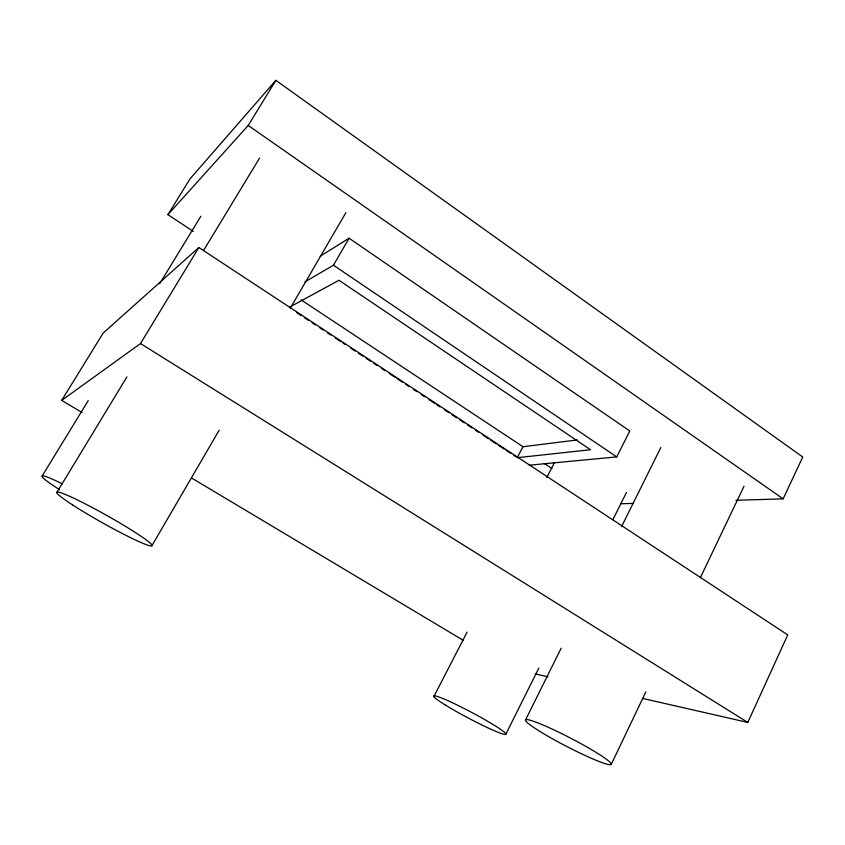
<?xml version="1.0" encoding="UTF-8"?>
<svg xmlns="http://www.w3.org/2000/svg" width="845" height="845" viewBox="0 0 845 845"><rect width="100%" height="100%" fill="white"/><g stroke="black" fill="none" stroke-linecap="round" stroke-linejoin="round"><path stroke-width="1.27" d="M642.802 698.456L747.804 722.433L787.741 634.912L198.85 247.5L103.132 333.12L61.706 400.372L82.06 412.54M735.9 500.293L783.146 498.856L802.75 457.029L275.861 80.349L189.998 178.876L167.912 214.651L193.22 231.382M611.22 764.44A48.302 4.584 27.4 0 0 549.261 727.746A48.302 4.584 27.4 0 0 544.613 734.273A48.302 4.584 27.4 0 0 611.22 764.44L645.833 691.907M700.315 577.779L744.012 486.224M525.421 720.172L561.186 648.168M621.571 526.583L660.843 447.501M505.923 734.052L538.846 668.057M612.931 519.569L626.451 492.466M529.276 465.194L616.723 456.902L629.789 430.992L349.08 238.216L320.181 256.236M433.865 696.565L467.074 632.144M546.747 477.552L554.595 462.321M577.346 439.939L522.992 446.72L517.256 457.684L590.539 449.741L338.982 280.276L290.057 306.904M304.982 281.871L333.458 265.224L349.08 238.216M152.132 545.321L219.151 430.253M290.162 308.362L345.901 212.665M61.706 400.372L140.492 343.556L198.85 247.5M57.111 492.033L126.887 376.933M203.508 250.553L259.605 158.015M167.912 214.651L248.229 125.461L275.861 80.349M42.25 475.872L88.25 400.572M159.663 283.677L200.856 216.246M620.399 503.789L633.528 503.388M535.244 673.898L548.046 676.813M191.783 478.112L463.261 640.33M140.492 343.556L747.804 722.433M296.648 312.597L301.052 315.502M304.369 317.678L308.774 320.582M312.09 322.758L315.396 324.934M319.811 327.828L323.117 330.015M327.533 332.909L330.839 335.085M335.254 337.989L340.767 341.612M342.975 343.07L345.183 344.517M350.696 348.151L355.101 351.045M358.417 353.221L362.822 356.125M366.138 358.301L370.554 361.206M373.86 363.382L377.166 365.558M381.581 368.462L384.887 370.638M389.302 373.532L394.816 377.166M397.023 378.613L402.537 382.246M405.843 384.422L409.16 386.598M413.564 389.492L416.881 391.668M421.285 394.573L424.602 396.749M429.007 399.653L434.531 403.276M436.728 404.734L440.044 406.91M444.449 409.804L448.864 412.709M452.181 414.884L456.585 417.789M459.902 419.965L464.306 422.87M467.623 425.046L472.028 427.94M475.344 430.126L478.65 432.302M483.065 435.196L488.579 438.83M490.787 440.277L496.3 443.9M498.508 445.357L504.021 448.98M506.229 450.438L510.633 453.332M513.95 455.508L516.158 456.965M301.021 299.827L522.992 446.72M544.328 463.482L552.038 468.574M333.458 265.224L616.723 456.902M248.229 125.461L783.146 498.856M59.646 489.709A45.693 3.76 29.4 0 1 62.255 483.826M72.49 504.866A54.703 4.257 29.3 0 0 151.149 546.028A54.703 4.257 29.3 0 0 89.676 506.166A54.703 4.257 29.3 0 0 72.49 504.866M444.85 704.719A40.803 3.274 27.9 0 0 504.887 734.463A40.803 3.274 27.9 0 0 459.807 706.336A40.803 3.274 27.9 0 0 444.85 704.719"/></g></svg>
